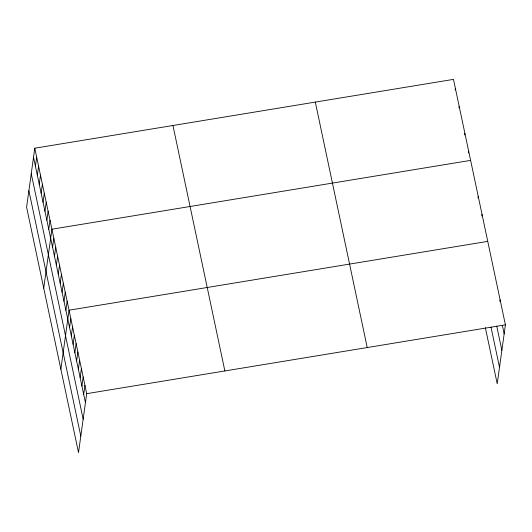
<?xml version="1.0" encoding="UTF-8"?>
<svg xmlns="http://www.w3.org/2000/svg" width="532" height="532" viewBox="0 0 532 532"><rect width="100%" height="100%" fill="white"/><g stroke="black" fill="none" stroke-linecap="round" stroke-linejoin="round"><path stroke-width="0.8" d="M34.779 148.209L26.6 207.167L78.517 452.619L86.696 393.667L34.779 148.209L453.483 79.381L505.4 324.833L497.221 383.791L485.344 327.646M35.431 166.23L36.681 157.213M37.34 175.228L38.59 166.21M39.242 184.232L40.492 175.208M41.144 193.229L42.394 184.212M43.045 202.233L44.302 193.209M44.954 211.231L46.204 202.213M46.856 220.228L48.106 211.211M48.758 229.232L50.008 220.208M43.73 288.164L51.917 229.212L470.614 160.378M52.568 247.227L53.818 238.21M54.47 256.231L55.72 247.207M56.372 265.229L57.622 256.211M58.274 274.233L59.531 265.209M60.183 283.23L61.433 274.213M62.084 292.228L63.335 283.21M63.986 301.232L65.237 292.208M65.895 310.229L67.145 301.212M60.867 369.168L69.047 310.209L487.751 241.375M69.559 327.572L70.809 318.555M71.328 335.918L72.578 326.901M73.09 344.264L74.34 335.246M74.859 352.61L76.109 343.592M76.621 360.955L77.871 351.938M78.384 369.301L79.64 360.284M80.152 377.647L81.403 368.629M81.915 385.993L83.172 376.975M83.684 394.338L84.934 385.321M455.159 90.021L455.385 88.379M458.963 108.016L459.196 106.38M464.675 135.022L464.902 133.379M468.486 153.017L468.712 151.381M478.002 198.017L478.228 196.381M481.812 216.019L482.039 214.376M499.874 301.438L500.107 299.795M86.696 393.667L505.4 324.833M502.381 325.504L504.15 333.85M496.728 326.056L501.862 350.329M491.003 327.1L499.508 367.313M315.31 102.091L367.226 347.549M172.953 125.499L224.87 370.95M33.529 157.233L85.446 402.684M31.242 173.711L83.158 419.163M28.888 190.689L80.804 436.14"/></g></svg>
